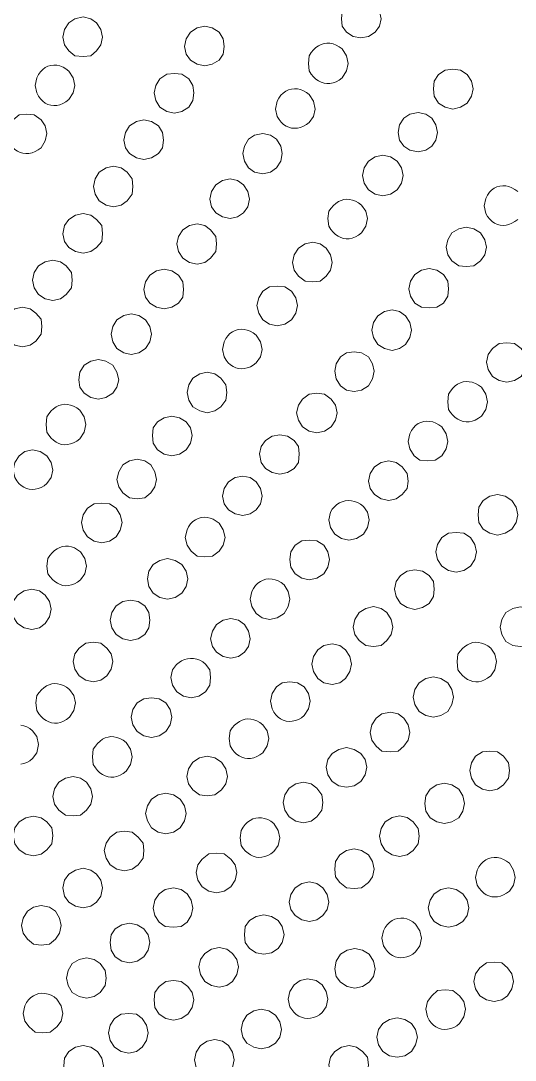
# Model space of a CAD drawing. Extents: x 0 to 247, y -13 to 225.
# Drawn here: x 95.76 to 107.12, y 151.67 to 175.57 of the extents above; entities that cross this region are included whole.
import ezdxf

# ---------------------------------------------------------------- set-up
doc = ezdxf.new("R2010")
doc.units = 0
doc.layers.add('GEOMETRY', color=7, linetype='Continuous')

msp = doc.modelspace()

# ---------------------------------------------------------------- linework, layer by layer
at = {"layer": 'GEOMETRY', "lineweight": 13}
for points in [[(104.04, 175.613), (104.001, 175.79), (103.904, 175.944), (103.748, 176.043), (103.574, 176.081), (103.4, 176.043), (103.245, 175.944), (103.148, 175.79), (103.128, 175.613), (103.148, 175.44), (103.245, 175.304), (103.4, 175.206), (103.574, 175.17), (103.748, 175.206), (103.904, 175.304), (104.001, 175.44), (104.04, 175.613)], [(97.638, 175.186), (97.598, 175.362), (97.501, 175.517), (97.367, 175.613), (97.193, 175.654), (96.997, 175.613), (96.862, 175.517), (96.765, 175.362), (96.727, 175.186), (96.765, 175.013), (96.862, 174.878), (96.997, 174.761), (97.193, 174.743), (97.367, 174.761), (97.501, 174.878), (97.598, 175.013), (97.638, 175.186)], [(100.431, 174.974), (100.411, 175.147), (100.315, 175.304), (100.16, 175.4), (99.986, 175.44), (99.81, 175.4), (99.656, 175.304), (99.557, 175.147), (99.519, 174.974), (99.557, 174.799), (99.656, 174.663), (99.81, 174.567), (99.986, 174.528), (100.16, 174.567), (100.315, 174.663), (100.411, 174.799), (100.431, 174.974)], [(103.284, 174.586), (103.245, 174.761), (103.148, 174.917), (103.077, 174.969), (103.006, 175.007), (102.935, 175.034), (102.864, 175.048), (102.795, 175.051), (102.728, 175.042), (102.663, 175.022), (102.601, 174.991), (102.542, 174.949), (102.487, 174.896), (102.436, 174.834), (102.39, 174.761), (102.372, 174.586), (102.39, 174.412), (102.435, 174.339), (102.485, 174.276), (102.54, 174.224), (102.599, 174.182), (102.662, 174.151), (102.728, 174.13), (102.796, 174.122), (102.865, 174.124), (102.936, 174.139), (103.007, 174.165), (103.078, 174.204), (103.148, 174.255), (103.245, 174.412), (103.284, 174.586)], [(96.998, 174.08), (96.959, 174.255), (96.862, 174.41), (96.796, 174.461), (96.728, 174.5), (96.658, 174.527), (96.587, 174.543), (96.517, 174.546), (96.448, 174.539), (96.382, 174.52), (96.319, 174.489), (96.261, 174.447), (96.208, 174.394), (96.163, 174.33), (96.126, 174.255), (96.086, 174.08), (96.126, 173.906), (96.164, 173.832), (96.21, 173.768), (96.262, 173.715), (96.32, 173.674), (96.382, 173.643), (96.448, 173.624), (96.516, 173.617), (96.586, 173.621), (96.657, 173.636), (96.727, 173.663), (96.795, 173.702), (96.862, 173.753), (96.959, 173.906), (96.998, 174.08)], [(99.733, 173.906), (99.713, 174.08), (99.617, 174.234), (99.462, 174.335), (99.287, 174.352), (99.112, 174.335), (98.957, 174.234), (98.86, 174.08), (98.822, 173.906), (98.86, 173.732), (98.957, 173.578), (99.112, 173.481), (99.287, 173.44), (99.462, 173.481), (99.617, 173.578), (99.713, 173.732), (99.733, 173.906)], [(106.154, 174.003), (106.116, 174.179), (106.017, 174.334), (105.864, 174.432), (105.688, 174.45), (105.514, 174.432), (105.358, 174.334), (105.261, 174.179), (105.244, 174.003), (105.261, 173.83), (105.358, 173.674), (105.514, 173.578), (105.688, 173.537), (105.864, 173.578), (106.017, 173.674), (106.116, 173.83), (106.154, 174.003)], [(102.527, 173.537), (102.488, 173.715), (102.39, 173.867), (102.325, 173.918), (102.256, 173.956), (102.186, 173.983), (102.116, 173.998), (102.046, 174.002), (101.977, 173.995), (101.911, 173.976), (101.848, 173.946), (101.79, 173.905), (101.738, 173.853), (101.692, 173.789), (101.654, 173.715), (101.615, 173.537), (101.654, 173.364), (101.696, 173.294), (101.745, 173.233), (101.799, 173.184), (101.857, 173.145), (101.919, 173.116), (101.984, 173.099), (102.051, 173.093), (102.12, 173.097), (102.189, 173.113), (102.257, 173.14), (102.325, 173.178), (102.39, 173.227), (102.488, 173.364), (102.527, 173.537)], [(96.358, 172.976), (96.319, 173.149), (96.222, 173.286), (96.066, 173.403), (95.892, 173.422), (95.717, 173.403), (95.582, 173.286), (95.484, 173.149), (95.446, 172.976), (95.484, 172.802), (95.522, 172.727), (95.568, 172.663), (95.62, 172.61), (95.678, 172.569), (95.74, 172.539), (95.806, 172.52), (95.875, 172.513), (95.945, 172.516), (96.016, 172.532), (96.086, 172.558), (96.155, 172.596), (96.222, 172.646), (96.319, 172.802), (96.358, 172.976)], [(99.035, 172.821), (99.015, 172.997), (98.919, 173.149), (98.763, 173.248), (98.589, 173.286), (98.414, 173.248), (98.259, 173.149), (98.163, 172.997), (98.123, 172.821), (98.163, 172.646), (98.259, 172.511), (98.414, 172.414), (98.589, 172.373), (98.763, 172.414), (98.919, 172.511), (99.015, 172.646), (99.035, 172.821)], [(105.34, 172.996), (105.302, 173.172), (105.204, 173.325), (105.069, 173.422), (104.893, 173.459), (104.701, 173.422), (104.564, 173.325), (104.467, 173.172), (104.429, 172.996), (104.467, 172.82), (104.564, 172.684), (104.701, 172.588), (104.893, 172.551), (105.069, 172.588), (105.204, 172.684), (105.302, 172.82), (105.34, 172.996)], [(101.769, 172.511), (101.732, 172.685), (101.633, 172.84), (101.498, 172.936), (101.325, 172.976), (101.129, 172.936), (100.995, 172.84), (100.898, 172.685), (100.859, 172.511), (100.898, 172.337), (100.995, 172.182), (101.129, 172.085), (101.325, 172.044), (101.498, 172.085), (101.633, 172.182), (101.732, 172.337), (101.769, 172.511)], [(104.544, 172.006), (104.506, 172.182), (104.409, 172.337), (104.253, 172.434), (104.079, 172.474), (103.904, 172.434), (103.749, 172.337), (103.652, 172.182), (103.614, 172.006), (103.652, 171.83), (103.749, 171.676), (103.904, 171.578), (104.079, 171.538), (104.253, 171.578), (104.409, 171.676), (104.506, 171.83), (104.544, 172.006)], [(98.336, 171.752), (98.317, 171.929), (98.201, 172.083), (98.065, 172.182), (97.891, 172.221), (97.716, 172.182), (97.561, 172.083), (97.464, 171.929), (97.425, 171.752), (97.464, 171.578), (97.561, 171.424), (97.716, 171.326), (97.891, 171.288), (98.065, 171.326), (98.201, 171.424), (98.317, 171.578), (98.336, 171.752)], [(101.013, 171.463), (100.974, 171.638), (100.876, 171.792), (100.742, 171.89), (100.567, 171.929), (100.392, 171.89), (100.238, 171.792), (100.14, 171.638), (100.101, 171.463), (100.14, 171.288), (100.238, 171.151), (100.392, 171.056), (100.567, 171.017), (100.742, 171.056), (100.876, 171.151), (100.974, 171.288), (101.013, 171.463)], [(103.728, 171.017), (103.69, 171.192), (103.593, 171.327), (103.521, 171.379), (103.45, 171.418), (103.38, 171.445), (103.313, 171.46), (103.246, 171.463), (103.182, 171.455), (103.12, 171.437), (103.059, 171.407), (103, 171.368), (102.943, 171.318), (102.889, 171.26), (102.836, 171.192), (102.818, 171.017), (102.836, 170.84), (102.885, 170.768), (102.937, 170.706), (102.992, 170.654), (103.05, 170.612), (103.111, 170.581), (103.175, 170.561), (103.241, 170.552), (103.309, 170.555), (103.378, 170.57), (103.449, 170.597), (103.521, 170.636), (103.593, 170.688), (103.69, 170.84), (103.728, 171.017)], [(97.638, 170.666), (97.618, 170.861), (97.501, 170.998), (97.367, 171.095), (97.193, 171.133), (97.016, 171.095), (96.862, 170.998), (96.765, 170.861), (96.726, 170.666), (96.765, 170.492), (96.862, 170.356), (97.016, 170.261), (97.193, 170.222), (97.367, 170.261), (97.501, 170.356), (97.618, 170.492), (97.638, 170.666)], [(100.257, 170.436), (100.238, 170.609), (100.121, 170.763), (99.985, 170.862), (99.811, 170.899), (99.636, 170.862), (99.481, 170.763), (99.384, 170.609), (99.345, 170.436), (99.384, 170.261), (99.481, 170.106), (99.636, 170.008), (99.811, 169.967), (99.985, 170.008), (100.121, 170.106), (100.238, 170.261), (100.257, 170.436)], [(106.465, 170.357), (106.426, 170.53), (106.329, 170.688), (106.174, 170.784), (105.999, 170.823), (105.825, 170.784), (105.669, 170.688), (105.573, 170.53), (105.534, 170.357), (105.573, 170.183), (105.669, 170.047), (105.825, 169.931), (105.999, 169.913), (106.174, 169.931), (106.329, 170.047), (106.426, 170.183), (106.465, 170.357)], [(102.914, 170.008), (102.876, 170.183), (102.78, 170.339), (102.643, 170.436), (102.469, 170.475), (102.294, 170.436), (102.139, 170.339), (102.042, 170.183), (102.003, 170.008), (102.042, 169.834), (102.139, 169.697), (102.294, 169.578), (102.469, 169.561), (102.643, 169.578), (102.78, 169.697), (102.876, 169.834), (102.914, 170.008)], [(96.94, 169.601), (96.919, 169.776), (96.803, 169.931), (96.668, 170.026), (96.494, 170.065), (96.319, 170.026), (96.164, 169.931), (96.066, 169.776), (96.028, 169.601), (96.066, 169.426), (96.164, 169.27), (96.319, 169.172), (96.494, 169.136), (96.668, 169.172), (96.803, 169.27), (96.919, 169.426), (96.94, 169.601)], [(99.5, 169.386), (99.481, 169.561), (99.385, 169.717), (99.229, 169.813), (99.055, 169.854), (98.88, 169.813), (98.725, 169.717), (98.627, 169.561), (98.589, 169.386), (98.627, 169.213), (98.725, 169.076), (98.88, 168.979), (99.055, 168.942), (99.229, 168.979), (99.385, 169.076), (99.481, 169.213), (99.5, 169.386)], [(105.591, 169.405), (105.572, 169.578), (105.475, 169.736), (105.32, 169.834), (105.145, 169.871), (104.971, 169.834), (104.815, 169.736), (104.718, 169.578), (104.68, 169.405), (104.718, 169.231), (104.815, 169.076), (104.971, 168.98), (105.145, 168.962), (105.32, 168.98), (105.475, 169.076), (105.572, 169.231), (105.591, 169.405)], [(102.12, 169.02), (102.081, 169.192), (101.983, 169.349), (101.829, 169.445), (101.654, 169.465), (101.478, 169.445), (101.325, 169.349), (101.226, 169.192), (101.187, 169.02), (101.226, 168.845), (101.325, 168.688), (101.478, 168.592), (101.654, 168.552), (101.829, 168.592), (101.983, 168.688), (102.081, 168.845), (102.12, 169.02)], [(96.242, 168.533), (96.222, 168.709), (96.104, 168.844), (95.97, 168.939), (95.795, 168.979), (95.622, 168.939), (95.466, 168.844), (95.369, 168.709), (95.329, 168.533), (95.369, 168.357), (95.466, 168.201), (95.622, 168.105), (95.795, 168.066), (95.97, 168.105), (96.104, 168.201), (96.222, 168.357), (96.242, 168.533)], [(98.762, 168.358), (98.724, 168.533), (98.626, 168.688), (98.472, 168.786), (98.297, 168.825), (98.122, 168.786), (97.967, 168.688), (97.87, 168.533), (97.831, 168.358), (97.87, 168.183), (97.967, 168.028), (98.122, 167.933), (98.297, 167.894), (98.472, 167.933), (98.626, 168.028), (98.724, 168.183), (98.762, 168.358)], [(104.739, 168.454), (104.701, 168.63), (104.602, 168.785), (104.467, 168.881), (104.292, 168.922), (104.118, 168.881), (103.963, 168.785), (103.866, 168.63), (103.827, 168.454), (103.866, 168.281), (103.963, 168.125), (104.118, 168.027), (104.292, 167.988), (104.467, 168.027), (104.602, 168.125), (104.701, 168.281), (104.739, 168.454)], [(101.304, 168.011), (101.265, 168.183), (101.168, 168.34), (101.102, 168.39), (101.033, 168.428), (100.963, 168.455), (100.892, 168.47), (100.821, 168.474), (100.753, 168.466), (100.687, 168.447), (100.624, 168.417), (100.566, 168.375), (100.514, 168.322), (100.469, 168.258), (100.431, 168.183), (100.392, 168.011), (100.431, 167.837), (100.475, 167.766), (100.524, 167.705), (100.578, 167.655), (100.636, 167.616), (100.698, 167.588), (100.762, 167.57), (100.829, 167.563), (100.896, 167.568), (100.965, 167.584), (101.034, 167.611), (101.102, 167.649), (101.168, 167.699), (101.265, 167.837), (101.304, 168.011)], [(107.395, 167.717), (107.357, 167.894), (107.26, 168.028), (107.104, 168.146), (106.93, 168.164), (106.755, 168.146), (106.6, 168.028), (106.503, 167.894), (106.464, 167.717), (106.503, 167.546), (106.6, 167.389), (106.755, 167.292), (106.93, 167.254), (107.104, 167.292), (107.26, 167.389), (107.357, 167.546), (107.395, 167.717)], [(98.007, 167.312), (97.967, 167.485), (97.87, 167.644), (97.715, 167.739), (97.54, 167.776), (97.367, 167.739), (97.211, 167.644), (97.114, 167.485), (97.094, 167.312), (97.114, 167.138), (97.211, 167.001), (97.367, 166.905), (97.54, 166.866), (97.715, 166.905), (97.87, 167.001), (97.967, 167.138), (98.007, 167.312)], [(103.884, 167.506), (103.846, 167.681), (103.748, 167.837), (103.593, 167.933), (103.418, 167.951), (103.244, 167.933), (103.109, 167.837), (103.011, 167.681), (102.973, 167.506), (103.011, 167.33), (103.109, 167.174), (103.244, 167.076), (103.418, 167.039), (103.593, 167.076), (103.748, 167.174), (103.846, 167.33), (103.884, 167.506)], [(100.491, 167.02), (100.47, 167.195), (100.353, 167.351), (100.219, 167.447), (100.044, 167.485), (99.87, 167.447), (99.714, 167.351), (99.617, 167.195), (99.578, 167.02), (99.617, 166.845), (99.714, 166.692), (99.87, 166.595), (100.044, 166.555), (100.219, 166.595), (100.353, 166.692), (100.47, 166.845), (100.491, 167.02)], [(106.484, 166.808), (106.446, 166.981), (106.347, 167.138), (106.278, 167.189), (106.207, 167.228), (106.137, 167.254), (106.066, 167.268), (105.997, 167.271), (105.929, 167.262), (105.863, 167.242), (105.8, 167.21), (105.741, 167.169), (105.686, 167.116), (105.636, 167.053), (105.591, 166.981), (105.573, 166.808), (105.591, 166.631), (105.638, 166.559), (105.689, 166.497), (105.744, 166.445), (105.803, 166.403), (105.865, 166.372), (105.929, 166.352), (105.996, 166.343), (106.065, 166.345), (106.135, 166.36), (106.205, 166.386), (106.276, 166.426), (106.347, 166.478), (106.446, 166.631), (106.484, 166.808)], [(103.032, 166.555), (102.993, 166.729), (102.895, 166.866), (102.741, 166.981), (102.565, 167), (102.39, 166.981), (102.236, 166.866), (102.138, 166.729), (102.098, 166.555), (102.138, 166.381), (102.236, 166.226), (102.39, 166.128), (102.565, 166.089), (102.741, 166.128), (102.895, 166.226), (102.993, 166.381), (103.032, 166.555)], [(97.251, 166.283), (97.211, 166.459), (97.114, 166.612), (97.043, 166.664), (96.971, 166.704), (96.901, 166.731), (96.831, 166.745), (96.762, 166.748), (96.696, 166.739), (96.631, 166.719), (96.569, 166.688), (96.511, 166.646), (96.455, 166.594), (96.404, 166.531), (96.358, 166.459), (96.338, 166.283), (96.358, 166.107), (96.405, 166.035), (96.456, 165.972), (96.511, 165.92), (96.57, 165.878), (96.632, 165.847), (96.696, 165.826), (96.763, 165.818), (96.831, 165.82), (96.901, 165.835), (96.971, 165.862), (97.043, 165.901), (97.114, 165.953), (97.211, 166.107), (97.251, 166.283)], [(99.695, 166.031), (99.656, 166.205), (99.557, 166.342), (99.404, 166.437), (99.228, 166.477), (99.054, 166.437), (98.899, 166.342), (98.802, 166.205), (98.783, 166.031), (98.802, 165.855), (98.899, 165.699), (99.054, 165.605), (99.228, 165.565), (99.404, 165.605), (99.557, 165.699), (99.656, 165.855), (99.695, 166.031)], [(105.573, 165.895), (105.534, 166.071), (105.435, 166.226), (105.37, 166.276), (105.301, 166.314), (105.231, 166.341), (105.161, 166.356), (105.09, 166.36), (105.021, 166.352), (104.955, 166.333), (104.893, 166.303), (104.835, 166.261), (104.783, 166.209), (104.738, 166.145), (104.701, 166.071), (104.661, 165.895), (104.701, 165.722), (104.797, 165.566), (104.932, 165.467), (105.106, 165.447), (105.282, 165.467), (105.435, 165.566), (105.534, 165.722), (105.573, 165.895)], [(102.159, 165.606), (102.138, 165.78), (102.042, 165.915), (101.887, 166.013), (101.713, 166.049), (101.538, 166.013), (101.382, 165.915), (101.285, 165.78), (101.247, 165.606), (101.285, 165.41), (101.382, 165.274), (101.538, 165.178), (101.713, 165.138), (101.887, 165.178), (102.042, 165.274), (102.138, 165.41), (102.159, 165.606)], [(96.494, 165.234), (96.455, 165.41), (96.358, 165.566), (96.203, 165.663), (96.028, 165.7), (95.852, 165.663), (95.718, 165.566), (95.622, 165.41), (95.582, 165.234), (95.622, 165.061), (95.664, 164.99), (95.712, 164.929), (95.766, 164.88), (95.824, 164.841), (95.886, 164.813), (95.951, 164.796), (96.018, 164.789), (96.087, 164.794), (96.156, 164.81), (96.225, 164.837), (96.292, 164.875), (96.358, 164.924), (96.455, 165.061), (96.494, 165.234)], [(98.88, 165.02), (98.841, 165.198), (98.744, 165.353), (98.608, 165.447), (98.433, 165.488), (98.259, 165.447), (98.104, 165.353), (98.007, 165.198), (97.968, 165.02), (98.007, 164.851), (98.104, 164.712), (98.259, 164.597), (98.433, 164.576), (98.608, 164.597), (98.744, 164.712), (98.841, 164.851), (98.88, 165.02)], [(104.661, 164.981), (104.64, 165.157), (104.525, 165.313), (104.39, 165.41), (104.215, 165.447), (104.04, 165.41), (103.885, 165.313), (103.788, 165.157), (103.749, 164.981), (103.788, 164.81), (103.885, 164.672), (104.04, 164.576), (104.215, 164.538), (104.39, 164.576), (104.525, 164.672), (104.64, 164.81), (104.661, 164.981)], [(101.304, 164.636), (101.265, 164.81), (101.168, 164.964), (101.033, 165.061), (100.859, 165.099), (100.683, 165.061), (100.529, 164.964), (100.432, 164.81), (100.392, 164.636), (100.432, 164.461), (100.529, 164.323), (100.683, 164.227), (100.859, 164.188), (101.033, 164.227), (101.168, 164.323), (101.265, 164.461), (101.304, 164.636)], [(107.181, 164.208), (107.143, 164.383), (107.046, 164.537), (106.891, 164.636), (106.717, 164.672), (106.541, 164.636), (106.386, 164.537), (106.289, 164.383), (106.27, 164.208), (106.289, 164.031), (106.386, 163.878), (106.541, 163.781), (106.717, 163.74), (106.891, 163.781), (107.046, 163.878), (107.143, 164.031), (107.181, 164.208)], [(98.084, 164.031), (98.045, 164.207), (97.949, 164.361), (97.794, 164.461), (97.62, 164.478), (97.444, 164.461), (97.289, 164.361), (97.193, 164.207), (97.154, 164.031), (97.193, 163.857), (97.289, 163.701), (97.444, 163.604), (97.62, 163.566), (97.794, 163.604), (97.949, 163.701), (98.045, 163.857), (98.084, 164.031)], [(103.768, 164.09), (103.728, 164.266), (103.632, 164.401), (103.567, 164.451), (103.499, 164.49), (103.429, 164.516), (103.358, 164.531), (103.287, 164.535), (103.217, 164.527), (103.149, 164.509), (103.085, 164.481), (103.024, 164.442), (102.968, 164.393), (102.918, 164.334), (102.875, 164.266), (102.836, 164.09), (102.875, 163.914), (102.973, 163.761), (103.127, 163.664), (103.302, 163.626), (103.476, 163.664), (103.632, 163.761), (103.728, 163.914), (103.768, 164.09)], [(100.452, 163.685), (100.412, 163.858), (100.314, 164.013), (100.248, 164.064), (100.18, 164.103), (100.11, 164.13), (100.039, 164.146), (99.969, 164.149), (99.9, 164.142), (99.834, 164.122), (99.772, 164.092), (99.714, 164.05), (99.662, 163.997), (99.616, 163.933), (99.578, 163.858), (99.539, 163.685), (99.578, 163.508), (99.676, 163.373), (99.81, 163.256), (99.986, 163.239), (100.161, 163.256), (100.314, 163.373), (100.412, 163.508), (100.452, 163.685)], [(106.233, 163.353), (106.194, 163.528), (106.096, 163.685), (105.941, 163.782), (105.765, 163.802), (105.591, 163.782), (105.435, 163.685), (105.339, 163.528), (105.301, 163.353), (105.339, 163.179), (105.435, 163.024), (105.591, 162.927), (105.765, 162.888), (105.941, 162.927), (106.096, 163.024), (106.194, 163.179), (106.233, 163.353)], [(97.269, 163.024), (97.23, 163.201), (97.132, 163.353), (97.061, 163.405), (96.99, 163.444), (96.919, 163.471), (96.85, 163.486), (96.781, 163.488), (96.715, 163.48), (96.651, 163.459), (96.59, 163.428), (96.531, 163.387), (96.476, 163.335), (96.424, 163.272), (96.376, 163.201), (96.357, 163.024), (96.376, 162.851), (96.429, 162.782), (96.483, 162.723), (96.54, 162.673), (96.598, 162.633), (96.659, 162.603), (96.722, 162.584), (96.786, 162.576), (96.852, 162.579), (96.92, 162.594), (96.989, 162.621), (97.06, 162.661), (97.132, 162.714), (97.23, 162.851), (97.269, 163.024)], [(102.857, 163.179), (102.818, 163.353), (102.72, 163.508), (102.566, 163.605), (102.39, 163.625), (102.216, 163.605), (102.061, 163.508), (101.963, 163.353), (101.945, 163.179), (101.963, 163.005), (102.061, 162.851), (102.216, 162.751), (102.39, 162.714), (102.566, 162.751), (102.72, 162.851), (102.818, 163.005), (102.857, 163.179)], [(99.597, 162.733), (99.557, 162.909), (99.461, 163.063), (99.306, 163.16), (99.131, 163.201), (98.956, 163.16), (98.802, 163.063), (98.704, 162.909), (98.666, 162.733), (98.704, 162.558), (98.802, 162.404), (98.956, 162.308), (99.131, 162.268), (99.306, 162.308), (99.461, 162.404), (99.557, 162.558), (99.597, 162.733)], [(105.261, 162.501), (105.242, 162.674), (105.144, 162.81), (104.99, 162.908), (104.816, 162.945), (104.64, 162.908), (104.486, 162.81), (104.389, 162.674), (104.349, 162.501), (104.389, 162.325), (104.486, 162.171), (104.64, 162.072), (104.816, 162.033), (104.99, 162.072), (105.144, 162.171), (105.242, 162.325), (105.261, 162.501)], [(101.945, 162.268), (101.906, 162.441), (101.809, 162.598), (101.743, 162.648), (101.674, 162.686), (101.604, 162.712), (101.533, 162.728), (101.462, 162.731), (101.393, 162.724), (101.327, 162.705), (101.264, 162.674), (101.207, 162.633), (101.155, 162.58), (101.109, 162.516), (101.072, 162.441), (101.033, 162.268), (101.072, 162.095), (101.169, 161.936), (101.304, 161.84), (101.478, 161.802), (101.654, 161.84), (101.809, 161.936), (101.906, 162.095), (101.945, 162.268)], [(96.455, 162.035), (96.416, 162.211), (96.319, 162.362), (96.183, 162.462), (96.008, 162.5), (95.834, 162.462), (95.679, 162.362), (95.582, 162.211), (95.543, 162.035), (95.582, 161.859), (95.679, 161.705), (95.834, 161.607), (96.008, 161.567), (96.183, 161.607), (96.319, 161.705), (96.416, 161.859), (96.455, 162.035)], [(98.724, 161.781), (98.704, 161.957), (98.607, 162.111), (98.453, 162.211), (98.279, 162.247), (98.103, 162.211), (97.949, 162.111), (97.851, 161.957), (97.812, 161.781), (97.851, 161.607), (97.949, 161.452), (98.103, 161.355), (98.279, 161.316), (98.453, 161.355), (98.607, 161.452), (98.704, 161.607), (98.724, 161.781)], [(104.311, 161.626), (104.273, 161.802), (104.175, 161.957), (104.04, 162.054), (103.866, 162.095), (103.691, 162.054), (103.537, 161.957), (103.437, 161.802), (103.4, 161.626), (103.437, 161.452), (103.537, 161.316), (103.691, 161.199), (103.866, 161.179), (104.04, 161.199), (104.175, 161.316), (104.273, 161.452), (104.311, 161.626)], [(107.686, 161.626), (107.666, 161.802), (107.551, 161.957), (107.415, 162.054), (107.241, 162.09), (107.066, 162.054), (106.911, 161.957), (106.813, 161.802), (106.776, 161.626), (106.813, 161.452), (106.911, 161.297), (107.066, 161.199), (107.241, 161.179), (107.415, 161.199), (107.551, 161.297), (107.666, 161.452), (107.686, 161.626)], [(101.033, 161.356), (100.995, 161.529), (100.898, 161.686), (100.762, 161.782), (100.586, 161.821), (100.412, 161.782), (100.257, 161.686), (100.161, 161.529), (100.122, 161.356), (100.161, 161.179), (100.257, 161.046), (100.412, 160.948), (100.586, 160.909), (100.762, 160.948), (100.898, 161.046), (100.995, 161.179), (101.033, 161.356)], [(97.871, 160.832), (97.832, 161.008), (97.735, 161.143), (97.599, 161.258), (97.425, 161.278), (97.251, 161.258), (97.095, 161.143), (96.998, 161.008), (96.959, 160.832), (96.998, 160.655), (97.095, 160.503), (97.251, 160.404), (97.425, 160.366), (97.599, 160.404), (97.735, 160.503), (97.832, 160.655), (97.871, 160.832)], [(103.362, 160.774), (103.323, 160.948), (103.224, 161.103), (103.089, 161.2), (102.914, 161.239), (102.72, 161.2), (102.585, 161.103), (102.488, 160.948), (102.449, 160.774), (102.488, 160.601), (102.585, 160.443), (102.72, 160.347), (102.914, 160.309), (103.089, 160.347), (103.224, 160.443), (103.323, 160.601), (103.362, 160.774)], [(106.697, 160.833), (106.659, 161.006), (106.561, 161.143), (106.491, 161.194), (106.421, 161.232), (106.351, 161.259), (106.283, 161.274), (106.216, 161.277), (106.151, 161.269), (106.087, 161.25), (106.025, 161.221), (105.966, 161.182), (105.909, 161.133), (105.856, 161.074), (105.805, 161.006), (105.787, 160.833), (105.805, 160.64), (105.856, 160.572), (105.91, 160.513), (105.966, 160.463), (106.025, 160.423), (106.087, 160.394), (106.15, 160.375), (106.216, 160.367), (106.282, 160.37), (106.351, 160.385), (106.42, 160.412), (106.49, 160.451), (106.561, 160.502), (106.659, 160.64), (106.697, 160.833)], [(100.122, 160.464), (100.101, 160.64), (100.005, 160.774), (99.94, 160.824), (99.871, 160.862), (99.801, 160.888), (99.73, 160.902), (99.659, 160.906), (99.588, 160.898), (99.52, 160.88), (99.455, 160.852), (99.395, 160.813), (99.339, 160.765), (99.29, 160.707), (99.248, 160.64), (99.21, 160.464), (99.248, 160.287), (99.346, 160.133), (99.5, 160.035), (99.676, 159.996), (99.849, 160.035), (100.005, 160.133), (100.101, 160.287), (100.122, 160.464)], [(102.411, 159.919), (102.372, 160.095), (102.275, 160.25), (102.12, 160.347), (101.945, 160.366), (101.769, 160.347), (101.634, 160.25), (101.537, 160.095), (101.498, 159.919), (101.537, 159.746), (101.574, 159.671), (101.619, 159.608), (101.671, 159.555), (101.729, 159.514), (101.792, 159.484), (101.859, 159.465), (101.928, 159.457), (101.999, 159.461), (102.07, 159.476), (102.141, 159.502), (102.209, 159.54), (102.275, 159.59), (102.372, 159.746), (102.411, 159.919)], [(105.708, 160.017), (105.669, 160.191), (105.573, 160.347), (105.417, 160.443), (105.243, 160.481), (105.068, 160.443), (104.913, 160.347), (104.816, 160.191), (104.778, 160.017), (104.816, 159.843), (104.913, 159.688), (105.068, 159.59), (105.243, 159.554), (105.417, 159.59), (105.573, 159.688), (105.669, 159.843), (105.708, 160.017)], [(97.016, 159.881), (96.977, 160.056), (96.88, 160.191), (96.808, 160.243), (96.738, 160.282), (96.669, 160.309), (96.601, 160.324), (96.535, 160.328), (96.471, 160.32), (96.408, 160.301), (96.347, 160.272), (96.289, 160.232), (96.232, 160.183), (96.177, 160.124), (96.125, 160.056), (96.104, 159.881), (96.125, 159.705), (96.173, 159.633), (96.225, 159.571), (96.28, 159.518), (96.339, 159.476), (96.4, 159.445), (96.463, 159.424), (96.529, 159.416), (96.597, 159.418), (96.666, 159.433), (96.737, 159.461), (96.808, 159.501), (96.88, 159.554), (96.977, 159.705), (97.016, 159.881)], [(99.228, 159.554), (99.191, 159.728), (99.092, 159.881), (98.936, 159.979), (98.762, 159.996), (98.588, 159.979), (98.432, 159.881), (98.335, 159.728), (98.297, 159.554), (98.335, 159.378), (98.432, 159.222), (98.588, 159.125), (98.762, 159.085), (98.936, 159.125), (99.092, 159.222), (99.191, 159.378), (99.228, 159.554)], [(104.701, 159.201), (104.661, 159.378), (104.563, 159.531), (104.429, 159.63), (104.253, 159.669), (104.058, 159.63), (103.924, 159.531), (103.827, 159.378), (103.788, 159.201), (103.827, 159.027), (103.924, 158.891), (104.058, 158.775), (104.253, 158.756), (104.429, 158.775), (104.563, 158.891), (104.661, 159.027), (104.701, 159.201)], [(101.459, 159.067), (101.421, 159.24), (101.325, 159.379), (101.252, 159.43), (101.181, 159.469), (101.111, 159.496), (101.043, 159.511), (100.977, 159.514), (100.912, 159.506), (100.849, 159.487), (100.788, 159.457), (100.73, 159.418), (100.673, 159.368), (100.619, 159.308), (100.567, 159.24), (100.548, 159.067), (100.567, 158.892), (100.613, 158.819), (100.663, 158.757), (100.718, 158.705), (100.777, 158.664), (100.839, 158.633), (100.904, 158.613), (100.971, 158.605), (101.04, 158.607), (101.111, 158.621), (101.182, 158.647), (101.253, 158.685), (101.325, 158.735), (101.421, 158.892), (101.459, 159.067)], [(98.317, 158.642), (98.279, 158.815), (98.181, 158.97), (98.109, 159.022), (98.037, 159.062), (97.966, 159.089), (97.896, 159.103), (97.828, 159.106), (97.762, 159.097), (97.698, 159.077), (97.636, 159.046), (97.578, 159.003), (97.523, 158.951), (97.471, 158.888), (97.424, 158.815), (97.405, 158.642), (97.424, 158.465), (97.471, 158.392), (97.522, 158.329), (97.577, 158.277), (97.636, 158.234), (97.698, 158.203), (97.762, 158.183), (97.829, 158.174), (97.898, 158.177), (97.967, 158.192), (98.038, 158.219), (98.11, 158.258), (98.181, 158.31), (98.279, 158.465), (98.317, 158.642)], [(103.711, 158.408), (103.671, 158.58), (103.574, 158.719), (103.419, 158.814), (103.245, 158.853), (103.07, 158.814), (102.914, 158.719), (102.818, 158.58), (102.779, 158.408), (102.818, 158.232), (102.914, 158.076), (103.07, 157.979), (103.245, 157.941), (103.419, 157.979), (103.574, 158.076), (103.671, 158.232), (103.711, 158.408)], [(106.989, 158.329), (106.969, 158.505), (106.852, 158.658), (106.718, 158.756), (106.542, 158.775), (106.368, 158.756), (106.213, 158.658), (106.116, 158.505), (106.077, 158.329), (106.116, 158.153), (106.213, 157.998), (106.368, 157.902), (106.542, 157.863), (106.718, 157.902), (106.852, 157.998), (106.969, 158.153), (106.989, 158.329)], [(100.509, 158.192), (100.469, 158.369), (100.372, 158.522), (100.218, 158.619), (100.042, 158.659), (99.868, 158.619), (99.713, 158.522), (99.616, 158.369), (99.577, 158.192), (99.616, 158.019), (99.713, 157.883), (99.868, 157.767), (100.042, 157.747), (100.218, 157.767), (100.372, 157.883), (100.469, 158.019), (100.509, 158.192)], [(97.405, 157.729), (97.367, 157.903), (97.269, 158.058), (97.133, 158.154), (96.959, 158.192), (96.785, 158.154), (96.63, 158.058), (96.533, 157.903), (96.494, 157.729), (96.533, 157.554), (96.63, 157.418), (96.785, 157.301), (96.959, 157.282), (97.133, 157.301), (97.269, 157.418), (97.367, 157.554), (97.405, 157.729)], [(102.702, 157.593), (102.681, 157.767), (102.566, 157.922), (102.43, 158.019), (102.256, 158.058), (102.081, 158.019), (101.926, 157.922), (101.829, 157.767), (101.79, 157.593), (101.829, 157.418), (101.926, 157.264), (102.081, 157.166), (102.256, 157.126), (102.43, 157.166), (102.566, 157.264), (102.681, 157.418), (102.702, 157.593)], [(105.96, 157.572), (105.922, 157.746), (105.825, 157.902), (105.669, 157.999), (105.495, 158.039), (105.321, 157.999), (105.166, 157.902), (105.068, 157.746), (105.049, 157.572), (105.068, 157.396), (105.166, 157.243), (105.321, 157.145), (105.495, 157.107), (105.669, 157.145), (105.825, 157.243), (105.922, 157.396), (105.96, 157.572)], [(99.557, 157.34), (99.519, 157.515), (99.422, 157.671), (99.267, 157.767), (99.092, 157.806), (98.918, 157.767), (98.762, 157.671), (98.666, 157.515), (98.626, 157.34), (98.666, 157.167), (98.762, 157.008), (98.918, 156.91), (99.092, 156.874), (99.267, 156.91), (99.422, 157.008), (99.519, 157.167), (99.557, 157.34)], [(96.494, 156.835), (96.473, 157.008), (96.358, 157.146), (96.223, 157.243), (96.047, 157.281), (95.873, 157.243), (95.718, 157.146), (95.622, 157.008), (95.582, 156.835), (95.622, 156.642), (95.718, 156.506), (95.873, 156.408), (96.047, 156.369), (96.223, 156.408), (96.358, 156.506), (96.473, 156.642), (96.494, 156.835)], [(104.913, 156.815), (104.892, 156.991), (104.778, 157.146), (104.641, 157.244), (104.467, 157.282), (104.292, 157.244), (104.137, 157.146), (104.04, 156.991), (104.001, 156.815), (104.04, 156.642), (104.137, 156.487), (104.292, 156.391), (104.467, 156.35), (104.641, 156.391), (104.778, 156.487), (104.892, 156.642), (104.913, 156.815)], [(101.712, 156.778), (101.674, 156.952), (101.576, 157.108), (101.505, 157.16), (101.433, 157.199), (101.363, 157.226), (101.292, 157.24), (101.224, 157.243), (101.157, 157.234), (101.092, 157.214), (101.03, 157.182), (100.971, 157.14), (100.916, 157.087), (100.866, 157.024), (100.82, 156.952), (100.801, 156.778), (100.82, 156.603), (100.871, 156.535), (100.925, 156.476), (100.982, 156.426), (101.04, 156.387), (101.102, 156.358), (101.165, 156.339), (101.229, 156.331), (101.296, 156.334), (101.364, 156.349), (101.433, 156.376), (101.504, 156.415), (101.576, 156.467), (101.674, 156.603), (101.712, 156.778)], [(98.589, 156.487), (98.569, 156.661), (98.454, 156.798), (98.318, 156.911), (98.142, 156.933), (97.968, 156.911), (97.813, 156.798), (97.716, 156.661), (97.677, 156.487), (97.716, 156.312), (97.813, 156.156), (97.968, 156.06), (98.142, 156.02), (98.318, 156.06), (98.454, 156.156), (98.569, 156.312), (98.589, 156.487)], [(100.723, 155.983), (100.683, 156.156), (100.585, 156.292), (100.431, 156.409), (100.256, 156.429), (100.082, 156.409), (99.927, 156.292), (99.829, 156.156), (99.791, 155.983), (99.829, 155.808), (99.927, 155.653), (100.082, 155.556), (100.256, 155.517), (100.431, 155.556), (100.585, 155.653), (100.683, 155.808), (100.723, 155.983)], [(103.884, 156.06), (103.846, 156.233), (103.748, 156.391), (103.593, 156.487), (103.418, 156.525), (103.244, 156.487), (103.088, 156.391), (102.992, 156.233), (102.973, 156.06), (102.992, 155.883), (103.088, 155.749), (103.244, 155.633), (103.418, 155.614), (103.593, 155.633), (103.748, 155.749), (103.846, 155.883), (103.884, 156.06)], [(107.124, 155.865), (107.085, 156.039), (106.989, 156.195), (106.922, 156.246), (106.853, 156.284), (106.782, 156.311), (106.712, 156.327), (106.641, 156.33), (106.573, 156.323), (106.507, 156.303), (106.445, 156.273), (106.387, 156.231), (106.335, 156.178), (106.29, 156.114), (106.252, 156.039), (106.213, 155.865), (106.252, 155.689), (106.296, 155.619), (106.345, 155.559), (106.399, 155.51), (106.458, 155.471), (106.519, 155.443), (106.584, 155.426), (106.65, 155.42), (106.718, 155.424), (106.786, 155.44), (106.855, 155.467), (106.922, 155.506), (106.989, 155.555), (107.085, 155.689), (107.124, 155.865)], [(97.638, 155.633), (97.598, 155.808), (97.501, 155.942), (97.367, 156.039), (97.193, 156.079), (97.016, 156.039), (96.862, 155.942), (96.765, 155.808), (96.726, 155.633), (96.765, 155.439), (96.862, 155.304), (97.016, 155.207), (97.193, 155.167), (97.367, 155.207), (97.501, 155.304), (97.598, 155.439), (97.638, 155.633)], [(99.714, 155.166), (99.676, 155.343), (99.578, 155.496), (99.443, 155.595), (99.268, 155.633), (99.074, 155.595), (98.937, 155.496), (98.841, 155.343), (98.803, 155.166), (98.841, 154.992), (98.937, 154.837), (99.074, 154.738), (99.268, 154.722), (99.443, 154.738), (99.578, 154.837), (99.676, 154.992), (99.714, 155.166)], [(102.837, 155.304), (102.799, 155.477), (102.702, 155.633), (102.566, 155.729), (102.391, 155.77), (102.217, 155.729), (102.062, 155.633), (101.964, 155.477), (101.926, 155.304), (101.964, 155.129), (102.062, 154.992), (102.217, 154.897), (102.391, 154.856), (102.566, 154.897), (102.702, 154.992), (102.799, 155.129), (102.837, 155.304)], [(106.057, 155.167), (106.017, 155.343), (105.921, 155.496), (105.766, 155.595), (105.591, 155.633), (105.417, 155.595), (105.261, 155.496), (105.165, 155.343), (105.125, 155.167), (105.165, 154.992), (105.261, 154.855), (105.417, 154.761), (105.591, 154.722), (105.766, 154.761), (105.921, 154.855), (106.017, 154.992), (106.057, 155.167)], [(96.687, 154.761), (96.649, 154.935), (96.551, 155.09), (96.416, 155.187), (96.222, 155.226), (96.046, 155.187), (95.912, 155.09), (95.814, 154.935), (95.776, 154.761), (95.814, 154.585), (95.912, 154.449), (96.046, 154.332), (96.222, 154.313), (96.416, 154.332), (96.551, 154.449), (96.649, 154.585), (96.687, 154.761)], [(101.809, 154.546), (101.769, 154.738), (101.673, 154.878), (101.517, 154.974), (101.343, 155.011), (101.168, 154.974), (101.013, 154.878), (100.915, 154.738), (100.897, 154.546), (100.915, 154.371), (101.013, 154.234), (101.168, 154.139), (101.343, 154.102), (101.517, 154.139), (101.673, 154.234), (101.769, 154.371), (101.809, 154.546)], [(104.971, 154.47), (104.932, 154.644), (104.834, 154.797), (104.769, 154.848), (104.701, 154.888), (104.631, 154.915), (104.561, 154.931), (104.491, 154.935), (104.423, 154.927), (104.356, 154.908), (104.294, 154.877), (104.236, 154.835), (104.183, 154.782), (104.137, 154.719), (104.098, 154.644), (104.059, 154.47), (104.098, 154.295), (104.141, 154.224), (104.19, 154.164), (104.244, 154.115), (104.303, 154.076), (104.365, 154.047), (104.429, 154.03), (104.496, 154.023), (104.564, 154.028), (104.633, 154.044), (104.701, 154.07), (104.769, 154.108), (104.834, 154.158), (104.932, 154.295), (104.971, 154.47)], [(98.724, 154.371), (98.685, 154.546), (98.588, 154.684), (98.432, 154.779), (98.258, 154.816), (98.083, 154.779), (97.928, 154.684), (97.831, 154.546), (97.812, 154.371), (97.831, 154.197), (97.928, 154.041), (98.083, 153.945), (98.258, 153.906), (98.432, 153.945), (98.588, 154.041), (98.685, 154.197), (98.724, 154.371)], [(100.761, 153.811), (100.723, 153.983), (100.625, 154.121), (100.49, 154.217), (100.314, 154.256), (100.14, 154.217), (99.986, 154.121), (99.888, 153.983), (99.848, 153.811), (99.888, 153.636), (99.986, 153.479), (100.14, 153.383), (100.314, 153.344), (100.49, 153.383), (100.625, 153.479), (100.723, 153.636), (100.761, 153.811)], [(103.904, 153.77), (103.866, 153.946), (103.768, 154.102), (103.614, 154.198), (103.438, 154.235), (103.264, 154.198), (103.109, 154.102), (103.011, 153.946), (102.973, 153.77), (103.011, 153.595), (103.109, 153.46), (103.264, 153.363), (103.438, 153.323), (103.614, 153.363), (103.768, 153.46), (103.866, 153.595), (103.904, 153.77)], [(97.716, 153.557), (97.697, 153.731), (97.58, 153.888), (97.445, 153.983), (97.27, 154.024), (97.095, 153.983), (96.94, 153.888), (96.843, 153.731), (96.804, 153.557), (96.843, 153.383), (96.94, 153.227), (97.095, 153.13), (97.27, 153.09), (97.445, 153.13), (97.58, 153.227), (97.697, 153.383), (97.716, 153.557)], [(107.085, 153.479), (107.047, 153.653), (106.95, 153.79), (106.814, 153.907), (106.64, 153.924), (106.465, 153.907), (106.31, 153.79), (106.213, 153.653), (106.174, 153.479), (106.213, 153.305), (106.31, 153.15), (106.465, 153.054), (106.64, 153.015), (106.814, 153.054), (106.95, 153.15), (107.047, 153.305), (107.085, 153.479)], [(99.734, 153.054), (99.695, 153.227), (99.597, 153.363), (99.441, 153.479), (99.267, 153.497), (99.092, 153.479), (98.936, 153.363), (98.84, 153.227), (98.822, 153.054), (98.84, 152.878), (98.936, 152.724), (99.092, 152.628), (99.267, 152.589), (99.441, 152.628), (99.597, 152.724), (99.695, 152.878), (99.734, 153.054)], [(102.818, 153.072), (102.78, 153.245), (102.682, 153.4), (102.546, 153.497), (102.351, 153.535), (102.176, 153.497), (102.042, 153.4), (101.945, 153.245), (101.906, 153.072), (101.945, 152.896), (101.985, 152.829), (102.032, 152.77), (102.087, 152.721), (102.147, 152.682), (102.211, 152.653), (102.279, 152.635), (102.348, 152.627), (102.419, 152.631), (102.488, 152.646), (102.556, 152.672), (102.621, 152.71), (102.682, 152.76), (102.78, 152.896), (102.818, 153.072)], [(96.726, 152.742), (96.687, 152.916), (96.589, 153.072), (96.523, 153.123), (96.454, 153.162), (96.384, 153.189), (96.313, 153.204), (96.243, 153.207), (96.175, 153.2), (96.109, 153.18), (96.047, 153.15), (95.989, 153.108), (95.936, 153.055), (95.891, 152.991), (95.852, 152.916), (95.814, 152.742), (95.852, 152.566), (95.951, 152.431), (96.085, 152.313), (96.26, 152.297), (96.435, 152.313), (96.589, 152.431), (96.687, 152.566), (96.726, 152.742)], [(105.978, 152.839), (105.941, 153.015), (105.844, 153.15), (105.689, 153.266), (105.514, 153.285), (105.339, 153.266), (105.204, 153.15), (105.107, 153.015), (105.069, 152.839), (105.107, 152.666), (105.144, 152.591), (105.19, 152.526), (105.242, 152.473), (105.3, 152.431), (105.363, 152.401), (105.43, 152.381), (105.499, 152.374), (105.569, 152.378), (105.64, 152.393), (105.711, 152.42), (105.779, 152.459), (105.844, 152.51), (105.941, 152.666), (105.978, 152.839)], [(98.685, 152.297), (98.646, 152.471), (98.549, 152.628), (98.414, 152.724), (98.24, 152.742), (98.064, 152.724), (97.91, 152.628), (97.812, 152.471), (97.773, 152.297), (97.812, 152.122), (97.91, 151.965), (98.064, 151.869), (98.24, 151.83), (98.414, 151.869), (98.549, 151.965), (98.646, 152.122), (98.685, 152.297)], [(101.751, 152.374), (101.713, 152.549), (101.615, 152.703), (101.46, 152.799), (101.285, 152.839), (101.111, 152.799), (100.955, 152.703), (100.859, 152.549), (100.82, 152.374), (100.859, 152.199), (100.955, 152.062), (101.111, 151.965), (101.285, 151.929), (101.46, 151.965), (101.615, 152.062), (101.713, 152.199), (101.751, 152.374)], [(104.874, 152.198), (104.835, 152.373), (104.739, 152.51), (104.583, 152.605), (104.409, 152.644), (104.234, 152.605), (104.079, 152.51), (103.982, 152.373), (103.943, 152.198), (103.982, 152.024), (104.079, 151.869), (104.234, 151.771), (104.409, 151.734), (104.583, 151.771), (104.739, 151.869), (104.835, 152.024), (104.874, 152.198)], [(97.658, 151.538), (97.62, 151.715), (97.521, 151.869), (97.367, 151.965), (97.192, 152.005), (97.016, 151.965), (96.862, 151.869), (96.765, 151.715), (96.746, 151.538), (96.765, 151.364), (96.862, 151.211), (97.016, 151.113), (97.192, 151.072), (97.367, 151.113), (97.521, 151.211), (97.62, 151.364), (97.658, 151.538)], [(100.665, 151.674), (100.626, 151.851), (100.529, 152.005), (100.393, 152.103), (100.219, 152.142), (100.044, 152.103), (99.889, 152.005), (99.792, 151.851), (99.753, 151.674), (99.792, 151.503), (99.889, 151.364), (100.044, 151.249), (100.219, 151.229), (100.393, 151.249), (100.529, 151.364), (100.626, 151.503), (100.665, 151.674)], [(103.749, 151.56), (103.728, 151.735), (103.614, 151.87), (103.477, 151.965), (103.304, 152.005), (103.128, 151.965), (102.974, 151.87), (102.876, 151.735), (102.837, 151.56), (102.876, 151.383), (102.974, 151.229), (103.128, 151.133), (103.304, 151.094), (103.477, 151.133), (103.614, 151.229), (103.728, 151.383), (103.749, 151.56)]]:
    msp.add_lwpolyline(points, close=True, dxfattribs=at)
for points in [[(107.182, 171.638), (107.116, 171.688), (107.048, 171.726), (106.978, 171.753), (106.907, 171.769), (106.836, 171.773), (106.768, 171.765), (106.701, 171.746), (106.639, 171.716), (106.581, 171.674), (106.529, 171.622), (106.483, 171.558), (106.446, 171.483), (106.408, 171.309), (106.446, 171.133), (106.49, 171.062), (106.539, 171.002), (106.593, 170.952), (106.651, 170.914), (106.713, 170.885), (106.777, 170.868), (106.844, 170.862), (106.912, 170.866), (106.98, 170.882), (107.048, 170.909), (107.116, 170.948), (107.182, 170.998)], [(95.755, 158.472), (95.826, 158.487), (95.896, 158.514), (95.964, 158.552), (96.029, 158.603), (96.126, 158.735), (96.164, 158.929), (96.164, 158.929), (96.126, 159.108), (96.029, 159.24), (95.963, 159.291), (95.895, 159.329), (95.825, 159.356), (95.754, 159.371)]]:
    msp.add_lwpolyline(points, dxfattribs=at)

doc.saveas('drawing.dxf')
